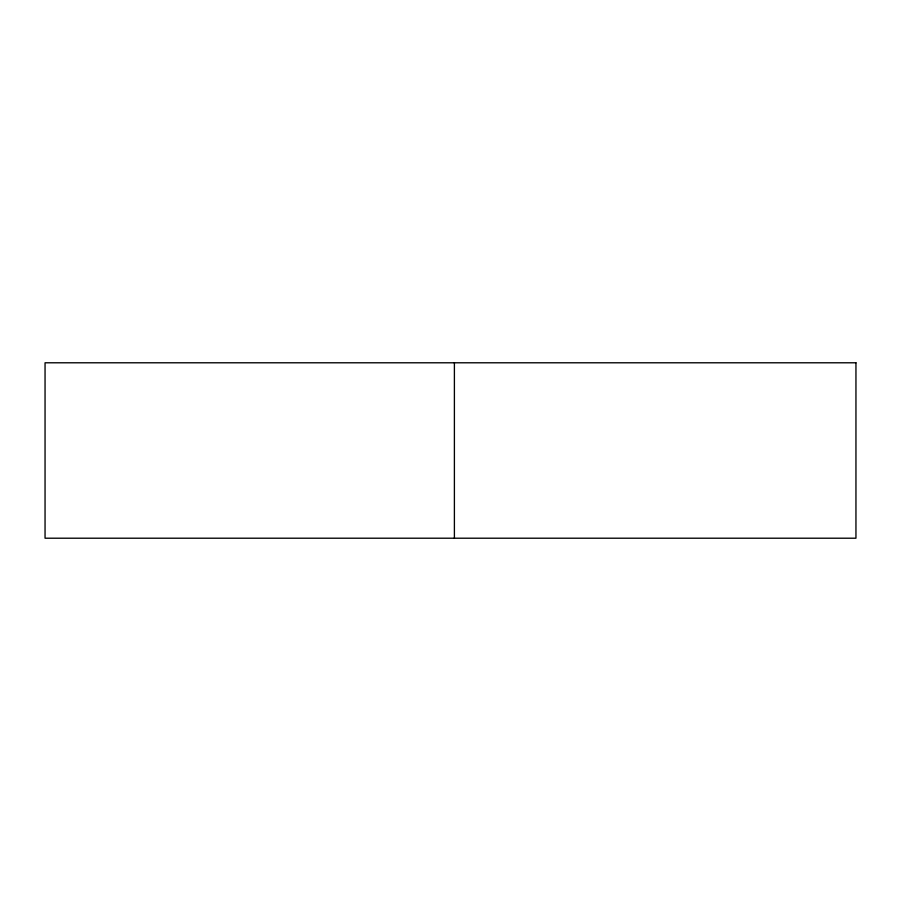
<?xml version="1.0" encoding="UTF-8"?>
<svg xmlns="http://www.w3.org/2000/svg" width="901" height="901" viewBox="0 0 901 901"><rect width="100%" height="100%" fill="white"/><g stroke="black" fill="none" stroke-linecap="round" stroke-linejoin="round"><path stroke-width="1.35" d="M454.397 362.788L454.397 538.212M855.95 362.788L45.05 362.788L45.05 538.212L855.95 538.212L855.95 362.788"/></g></svg>
